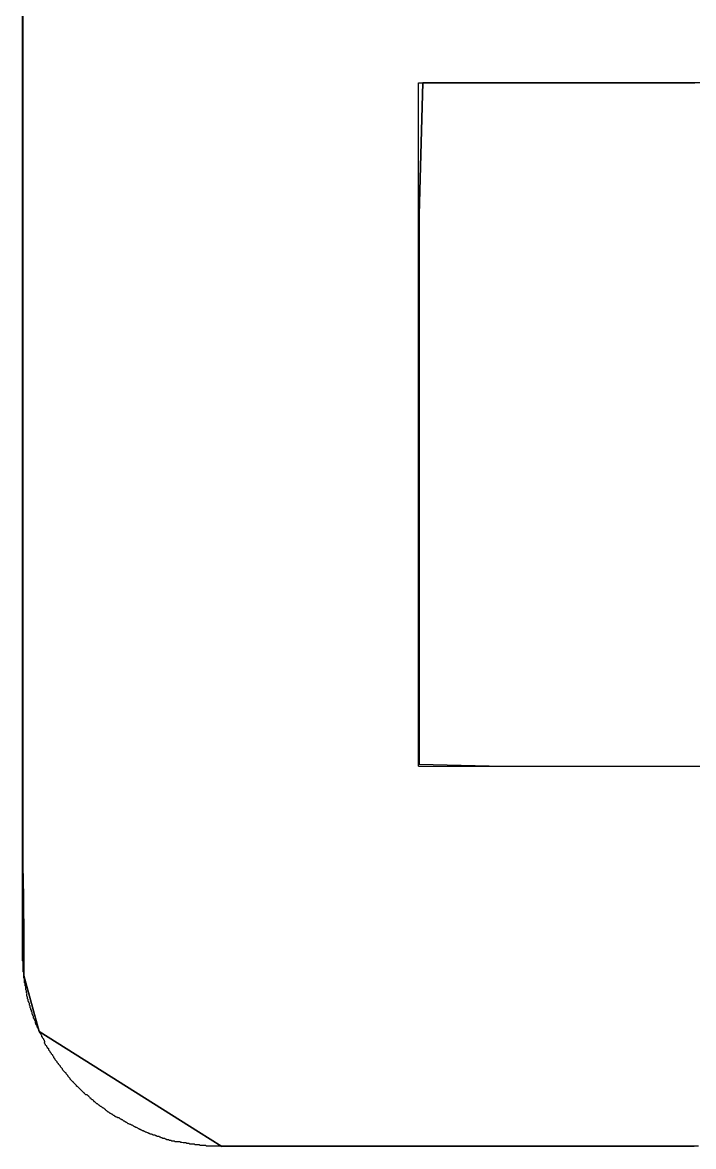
# Model space of a CAD drawing. Extents: x -69.4 to 29.6, y -21.9 to 37.7.
# Drawn here: x -60.624 to -59.58, y 22.628 to 24.378 of the extents above; entities that cross this region are included whole.
import ezdxf

# ---------------------------------------------------------------- set-up
doc = ezdxf.new("R2010")
doc.units = 0
doc.layers.add('gto', color=5, linetype='CONTINUOUS')

msp = doc.modelspace()

# ---------------------------------------------------------------- linework, layer by layer
at = {"layer": 'gto', "color": 5}
for points in [[(-59.579119, 22.628045), (-60.314121, 22.628045), (-60.350121, 22.651045), (-60.598121, 22.807046), (-60.622121, 22.894046), (-60.622121, 22.959046), (-60.623121, 23.053046), (-60.623121, 23.220046), (-60.623121, 23.223046), (-60.623121, 23.557047), (-60.623121, 23.616047), (-60.623121, 24.079048), (-60.623121, 24.284049), (-60.623121, 24.414049)], [(-60.623121, 24.284049), (-60.623121, 24.414049)], [(-60.624121, 22.917046), (-60.624121, 22.919046), (-60.624121, 22.920046), (-60.624121, 22.921046), (-60.624121, 22.923046), (-60.624121, 22.924046), (-60.624121, 22.925046), (-60.624121, 22.926046), (-60.624121, 22.928046), (-60.624121, 22.933046), (-60.624121, 22.940046), (-60.624121, 22.948046), (-60.624121, 22.959046), (-60.624121, 22.969046), (-60.624121, 22.983046), (-60.624121, 22.998046), (-60.624121, 23.014046), (-60.624121, 23.032046), (-60.624121, 23.051046), (-60.624121, 23.072046), (-60.624121, 23.094046), (-60.624121, 23.117046), (-60.624121, 23.142046), (-60.624121, 23.168046), (-60.624121, 23.195046), (-60.624121, 23.223046), (-60.624121, 23.253047), (-60.624121, 23.284047), (-60.624121, 23.316047), (-60.624121, 23.348047), (-60.624121, 23.382047), (-60.624121, 23.417047), (-60.624121, 23.452047), (-60.624121, 23.489047), (-60.624121, 23.526047), (-60.624121, 23.564047), (-60.624121, 23.603047), (-60.624121, 23.643047), (-60.624121, 23.683047), (-60.624121, 23.724047), (-60.624121, 23.765048), (-60.624121, 23.807048), (-60.624121, 23.850048), (-60.624121, 23.893048), (-60.624121, 23.937048), (-60.624121, 23.980048), (-60.624121, 24.025048), (-60.624121, 24.070048), (-60.624121, 24.115048), (-60.624121, 24.160048), (-60.624121, 24.205048), (-60.624121, 24.251049), (-60.624121, 24.297049), (-60.624121, 24.342049), (-60.624121, 24.388049)], [(-60.623121, 24.079048), (-60.623121, 24.284049)], [(-60.00812, 24.284049), (-60.00712, 24.284049)], [(-60.00812, 24.283049), (-60.00812, 24.284049)], [(-60.00812, 24.281049), (-60.00812, 24.283049)], [(-60.00812, 24.279049), (-60.00812, 24.281049)], [(-60.00812, 24.277049), (-60.00812, 24.279049)], [(-60.00812, 24.273049), (-60.00812, 24.277049)], [(-60.00812, 24.270049), (-60.00812, 24.273049)], [(-60.00812, 24.266049), (-60.00812, 24.270049)], [(-59.531119, 24.284049), (-60.00112, 24.284049), (-60.00712, 24.079048), (-60.00712, 23.616047), (-60.00712, 23.557047), (-60.00712, 23.223046), (-59.87612, 23.220046), (-59.443119, 23.220046), (-58.948118, 23.500047), (-58.950118, 23.527047), (-58.976118, 24.043048), (-58.977118, 24.048048), (-59.531119, 24.284049)], [(-60.00712, 24.079048), (-60.00112, 24.284049)], [(-60.00712, 24.284049), (-60.00612, 24.284049)], [(-60.00612, 24.284049), (-60.00412, 24.284049)], [(-60.00412, 24.284049), (-60.00312, 24.284049)], [(-60.00312, 24.284049), (-60.00112, 24.284049)], [(-60.00112, 24.284049), (-59.99912, 24.284049)], [(-59.99912, 24.284049), (-59.99612, 24.284049)], [(-59.99612, 24.284049), (-59.99312, 24.284049)], [(-59.99312, 24.284049), (-59.99012, 24.284049)], [(-59.99012, 24.284049), (-59.98712, 24.284049)], [(-59.98712, 24.284049), (-59.98312, 24.284049)], [(-59.98312, 24.284049), (-59.97912, 24.284049)], [(-59.97912, 24.284049), (-59.97512, 24.284049)], [(-59.97512, 24.284049), (-59.97112, 24.284049)], [(-59.97112, 24.284049), (-59.96612, 24.284049)], [(-59.96612, 24.284049), (-59.96112, 24.284049)], [(-59.96112, 24.284049), (-59.95612, 24.284049)], [(-59.95612, 24.284049), (-59.95112, 24.284049)], [(-59.95112, 24.284049), (-59.94512, 24.284049)], [(-59.94512, 24.284049), (-59.93912, 24.284049)], [(-59.93912, 24.284049), (-59.93412, 24.284049)], [(-59.93412, 24.284049), (-59.92812, 24.284049)], [(-59.92812, 24.284049), (-59.92112, 24.284049)], [(-59.92112, 24.284049), (-59.91512, 24.284049)], [(-59.91512, 24.284049), (-59.90812, 24.284049)], [(-59.90812, 24.284049), (-59.90112, 24.284049)], [(-59.90112, 24.284049), (-59.89512, 24.284049)], [(-59.89512, 24.284049), (-59.88812, 24.284049)], [(-59.88812, 24.284049), (-59.88012, 24.284049)], [(-59.88012, 24.284049), (-59.87312, 24.284049)], [(-59.87312, 24.284049), (-59.86512, 24.284049)], [(-59.86512, 24.284049), (-59.85812, 24.284049)], [(-59.85812, 24.284049), (-59.85012, 24.284049)], [(-59.85012, 24.284049), (-59.84212, 24.284049)], [(-59.84212, 24.284049), (-59.83412, 24.284049)], [(-59.83412, 24.284049), (-59.82712, 24.284049)], [(-59.82712, 24.284049), (-59.81812, 24.284049)], [(-59.81812, 24.284049), (-59.81012, 24.284049)], [(-59.81012, 24.284049), (-59.80112, 24.284049)], [(-59.80112, 24.284049), (-59.79312, 24.284049)], [(-59.79312, 24.284049), (-59.78512, 24.284049)], [(-59.78512, 24.284049), (-59.77712, 24.284049)], [(-59.77712, 24.284049), (-59.76812, 24.284049)], [(-59.76812, 24.284049), (-59.75912, 24.284049)], [(-59.75912, 24.284049), (-59.75112, 24.284049)], [(-59.75112, 24.284049), (-59.743119, 24.284049)], [(-59.743119, 24.284049), (-59.734119, 24.284049)], [(-59.734119, 24.284049), (-59.725119, 24.284049)], [(-59.725119, 24.284049), (-59.717119, 24.284049)], [(-59.717119, 24.284049), (-59.708119, 24.284049)], [(-59.708119, 24.284049), (-59.700119, 24.284049)], [(-59.700119, 24.284049), (-59.691119, 24.284049)], [(-59.691119, 24.284049), (-59.683119, 24.284049)], [(-59.683119, 24.284049), (-59.675119, 24.284049)], [(-59.675119, 24.284049), (-59.666119, 24.284049)], [(-59.666119, 24.284049), (-59.657119, 24.284049)], [(-59.657119, 24.284049), (-59.649119, 24.284049)], [(-59.649119, 24.284049), (-59.641119, 24.284049)], [(-59.641119, 24.284049), (-59.633119, 24.284049)], [(-59.633119, 24.284049), (-59.624119, 24.284049)], [(-59.624119, 24.284049), (-59.616119, 24.284049)], [(-59.616119, 24.284049), (-59.609119, 24.284049)], [(-59.609119, 24.284049), (-59.601119, 24.284049)], [(-59.601119, 24.284049), (-59.593119, 24.284049)], [(-59.593119, 24.284049), (-59.585119, 24.284049)], [(-59.585119, 24.284049), (-59.578119, 24.284049)], [(-60.00812, 24.261049), (-60.00812, 24.266049)], [(-60.00812, 24.256049), (-60.00812, 24.261049)], [(-60.00812, 24.249048), (-60.00812, 24.256049)], [(-60.00812, 24.243048), (-60.00812, 24.249048)], [(-60.00812, 24.236048), (-60.00812, 24.243048)], [(-60.00812, 24.229048), (-60.00812, 24.236048)], [(-60.00812, 24.221048), (-60.00812, 24.229048)], [(-60.00812, 24.212048), (-60.00812, 24.221048)], [(-60.00812, 24.203048), (-60.00812, 24.212048)], [(-60.00812, 24.195048), (-60.00812, 24.203048)], [(-60.00812, 24.185048), (-60.00812, 24.195048)], [(-60.00812, 24.174048), (-60.00812, 24.185048)], [(-60.00812, 24.164048), (-60.00812, 24.174048)], [(-60.00812, 24.154048), (-60.00812, 24.164048)], [(-60.00812, 24.142048), (-60.00812, 24.154048)], [(-60.00812, 24.130048), (-60.00812, 24.142048)], [(-60.00812, 24.119048), (-60.00812, 24.130048)], [(-60.00812, 24.106048), (-60.00812, 24.119048)], [(-60.00812, 24.093048), (-60.00812, 24.106048)], [(-60.623121, 23.616047), (-60.623121, 24.079048)], [(-60.00812, 24.081048), (-60.00812, 24.093048)], [(-60.00812, 24.068048), (-60.00812, 24.081048)], [(-60.00712, 23.616047), (-60.00712, 24.079048)], [(-60.00812, 24.054048), (-60.00812, 24.068048)], [(-60.00812, 24.041048), (-60.00812, 24.054048)], [(-60.00812, 24.026048), (-60.00812, 24.041048)], [(-60.00812, 24.013048), (-60.00812, 24.026048)], [(-60.00812, 23.998048), (-60.00812, 24.013048)], [(-60.00812, 23.983048), (-60.00812, 23.998048)], [(-60.00812, 23.969048), (-60.00812, 23.983048)], [(-60.00812, 23.953048), (-60.00812, 23.969048)], [(-60.00812, 23.939048), (-60.00812, 23.953048)], [(-60.00812, 23.923048), (-60.00812, 23.939048)], [(-60.00812, 23.907048), (-60.00812, 23.923048)], [(-60.00812, 23.892048), (-60.00812, 23.907048)], [(-60.00812, 23.876048), (-60.00812, 23.892048)], [(-60.00812, 23.861048), (-60.00812, 23.876048)], [(-60.00812, 23.845048), (-60.00812, 23.861048)], [(-60.00812, 23.829048), (-60.00812, 23.845048)], [(-60.00812, 23.813048), (-60.00812, 23.829048)], [(-60.00812, 23.797048), (-60.00812, 23.813048)], [(-60.00812, 23.781048), (-60.00812, 23.797048)], [(-60.00812, 23.764048), (-60.00812, 23.781048)], [(-60.00812, 23.749047), (-60.00812, 23.764048)], [(-60.00812, 23.732047), (-60.00812, 23.749047)], [(-60.00812, 23.716047), (-60.00812, 23.732047)], [(-60.00812, 23.700047), (-60.00812, 23.716047)], [(-60.00812, 23.684047), (-60.00812, 23.700047)], [(-60.00812, 23.668047), (-60.00812, 23.684047)], [(-60.00812, 23.653047), (-60.00812, 23.668047)], [(-60.00812, 23.636047), (-60.00812, 23.653047)], [(-60.00812, 23.620047), (-60.00812, 23.636047)], [(-60.623121, 23.557047), (-60.623121, 23.616047)], [(-60.00812, 23.605047), (-60.00812, 23.620047)], [(-60.00812, 23.589047), (-60.00812, 23.605047)], [(-60.00712, 23.557047), (-60.00712, 23.616047)], [(-60.00812, 23.574047), (-60.00812, 23.589047)], [(-60.00812, 23.559047), (-60.00812, 23.574047)], [(-60.623121, 23.223046), (-60.623121, 23.557047)], [(-60.00812, 23.544047), (-60.00812, 23.559047)], [(-60.00712, 23.223046), (-60.00712, 23.557047)], [(-60.00812, 23.529047), (-60.00812, 23.544047)], [(-60.00812, 23.514047), (-60.00812, 23.529047)], [(-60.00812, 23.500047), (-60.00812, 23.514047)], [(-60.00812, 23.485047), (-60.00812, 23.500047)], [(-60.00812, 23.471047), (-60.00812, 23.485047)], [(-60.00812, 23.458047), (-60.00812, 23.471047)], [(-60.00812, 23.444047), (-60.00812, 23.458047)], [(-60.00812, 23.431047), (-60.00812, 23.444047)], [(-60.00812, 23.418047), (-60.00812, 23.431047)], [(-60.00812, 23.404047), (-60.00812, 23.418047)], [(-60.00812, 23.393047), (-60.00812, 23.404047)], [(-60.00812, 23.380047), (-60.00812, 23.393047)], [(-60.00812, 23.368047), (-60.00812, 23.380047)], [(-60.00812, 23.357047), (-60.00812, 23.368047)], [(-60.00812, 23.346047), (-60.00812, 23.357047)], [(-60.00812, 23.335047), (-60.00812, 23.346047)], [(-60.00812, 23.325047), (-60.00812, 23.335047)], [(-60.00812, 23.315047), (-60.00812, 23.325047)], [(-60.00812, 23.306047), (-60.00812, 23.315047)], [(-60.00812, 23.296047), (-60.00812, 23.306047)], [(-60.00812, 23.288047), (-60.00812, 23.296047)], [(-60.00812, 23.280047), (-60.00812, 23.288047)], [(-60.00812, 23.272047), (-60.00812, 23.280047)], [(-60.00812, 23.265047), (-60.00812, 23.272047)], [(-60.00812, 23.258047), (-60.00812, 23.265047)], [(-60.00812, 23.252047), (-60.00812, 23.258047)], [(-60.00812, 23.247046), (-60.00812, 23.252047)], [(-60.00812, 23.241046), (-60.00812, 23.247046)], [(-60.00812, 23.236046), (-60.00812, 23.241046)], [(-60.623121, 23.220046), (-60.623121, 23.223046)], [(-60.623121, 23.053046), (-60.623121, 23.220046)], [(-60.00812, 23.232046), (-60.00812, 23.236046)], [(-60.00812, 23.229046), (-60.00812, 23.232046)], [(-60.00812, 23.226046), (-60.00812, 23.229046)], [(-60.00812, 23.223046), (-60.00812, 23.226046)], [(-60.00812, 23.222046), (-60.00812, 23.223046)], [(-60.00812, 23.220046), (-60.00812, 23.222046)], [(-60.00812, 23.220046), (-60.00712, 23.220046), (-60.00612, 23.220046), (-60.00512, 23.220046), (-60.00412, 23.220046), (-60.00212, 23.220046), (-60.00012, 23.220046), (-59.99712, 23.220046), (-59.99512, 23.220046), (-59.99212, 23.220046), (-59.98812, 23.220046), (-59.98512, 23.220046), (-59.98112, 23.220046), (-59.97712, 23.220046), (-59.97312, 23.220046), (-59.96912, 23.220046), (-59.96412, 23.220046), (-59.95912, 23.220046), (-59.95412, 23.220046), (-59.94812, 23.220046), (-59.94212, 23.220046), (-59.93712, 23.220046), (-59.93112, 23.220046), (-59.92512, 23.220046), (-59.91812, 23.220046), (-59.91212, 23.220046), (-59.90512, 23.220046), (-59.89912, 23.220046), (-59.89212, 23.220046), (-59.88412, 23.220046), (-59.87712, 23.220046), (-59.86912, 23.220046), (-59.86212, 23.220046), (-59.85412, 23.220046), (-59.84612, 23.220046), (-59.83812, 23.220046), (-59.83012, 23.220046), (-59.82312, 23.220046), (-59.81512, 23.220046), (-59.80612, 23.220046), (-59.79812, 23.220046), (-59.79012, 23.220046), (-59.78112, 23.220046), (-59.77312, 23.220046), (-59.76412, 23.220046), (-59.75612, 23.220046), (-59.747119, 23.220046), (-59.739119, 23.220046), (-59.730119, 23.220046), (-59.721119, 23.220046), (-59.713119, 23.220046), (-59.704119, 23.220046), (-59.696119, 23.220046), (-59.687119, 23.220046), (-59.679119, 23.220046), (-59.671119, 23.220046), (-59.662119, 23.220046), (-59.653119, 23.220046), (-59.646119, 23.220046), (-59.637119, 23.220046), (-59.629119, 23.220046), (-59.621119, 23.220046), (-59.613119, 23.220046), (-59.605119, 23.220046), (-59.597119, 23.220046), (-59.589119, 23.220046), (-59.582119, 23.220046), (-59.574119, 23.220046)], [(-60.00712, 23.223046), (-59.87612, 23.220046)], [(-60.623121, 23.053046), (-60.622121, 22.959046)], [(-60.622121, 22.959046), (-60.622121, 22.894046)], [(-60.624121, 22.917046), (-60.623121, 22.916046)], [(-60.623121, 22.900046), (-60.623121, 22.902046), (-60.623121, 22.903046), (-60.623121, 22.904046), (-60.623121, 22.905046), (-60.623121, 22.907046), (-60.623121, 22.908046), (-60.623121, 22.909046), (-60.623121, 22.911046), (-60.623121, 22.912046), (-60.623121, 22.913046), (-60.623121, 22.915046), (-60.623121, 22.916046)], [(-60.623121, 22.900046), (-60.622121, 22.899046)], [(-60.622121, 22.890046), (-60.622121, 22.891046), (-60.622121, 22.892046), (-60.622121, 22.894046), (-60.622121, 22.895046), (-60.622121, 22.896046), (-60.622121, 22.898046), (-60.622121, 22.899046)], [(-60.622121, 22.894046), (-60.598121, 22.807046)], [(-60.622121, 22.890046), (-60.621121, 22.890046)], [(-60.621121, 22.883046), (-60.621121, 22.884046), (-60.621121, 22.886046), (-60.621121, 22.887046), (-60.621121, 22.888046), (-60.621121, 22.890046)], [(-60.621121, 22.883046), (-60.620121, 22.882046)], [(-60.620121, 22.878046), (-60.620121, 22.879046), (-60.620121, 22.881046), (-60.620121, 22.882046)], [(-60.620121, 22.878046), (-60.619121, 22.877046)], [(-60.619121, 22.872046), (-60.619121, 22.873046), (-60.619121, 22.874046), (-60.619121, 22.876046), (-60.619121, 22.877046)], [(-60.619121, 22.872046), (-60.618121, 22.870046)], [(-60.618121, 22.867046), (-60.618121, 22.868046), (-60.618121, 22.869046), (-60.618121, 22.870046)], [(-60.618121, 22.867046), (-60.617121, 22.865046)], [(-60.617121, 22.862046), (-60.617121, 22.863046), (-60.617121, 22.864046), (-60.617121, 22.865046)], [(-60.617121, 22.862046), (-60.616121, 22.860046)], [(-60.616121, 22.858046), (-60.616121, 22.859046), (-60.616121, 22.860046)], [(-60.616121, 22.858046), (-60.615121, 22.857046)], [(-60.615121, 22.854046), (-60.615121, 22.855046), (-60.615121, 22.857046)], [(-60.615121, 22.854046), (-60.614121, 22.854046)], [(-60.614121, 22.852046), (-60.614121, 22.853046), (-60.614121, 22.854046)], [(-60.614121, 22.852046), (-60.613121, 22.850046)], [(-60.613121, 22.848046), (-60.613121, 22.849046), (-60.613121, 22.850046)], [(-60.613121, 22.848046), (-60.612121, 22.847046)], [(-60.612121, 22.844046), (-60.612121, 22.845046), (-60.612121, 22.847046)], [(-60.612121, 22.844046), (-60.611121, 22.843046)], [(-60.611121, 22.841046), (-60.611121, 22.842046), (-60.611121, 22.843046)], [(-60.611121, 22.841046), (-60.610121, 22.839046)], [(-60.610121, 22.838046), (-60.610121, 22.839046)], [(-60.610121, 22.838046), (-60.609121, 22.837046)], [(-60.609121, 22.834046), (-60.609121, 22.836046), (-60.609121, 22.837046)], [(-60.609121, 22.834046), (-60.608121, 22.833046)], [(-60.608121, 22.832046), (-60.608121, 22.833046)], [(-60.608121, 22.832046), (-60.607121, 22.831046)], [(-60.607121, 22.828046), (-60.607121, 22.830046), (-60.607121, 22.831046)], [(-60.607121, 22.828046), (-60.606121, 22.827046)], [(-60.606121, 22.826046), (-60.606121, 22.827046)], [(-60.606121, 22.826046), (-60.605121, 22.825046)], [(-60.605121, 22.824046), (-60.605121, 22.825046)], [(-60.605121, 22.824046), (-60.604121, 22.823046)], [(-60.604121, 22.820046), (-60.604121, 22.821046), (-60.604121, 22.823046)], [(-60.604121, 22.820046), (-60.603121, 22.819046)], [(-60.603121, 22.818046), (-60.603121, 22.819046)], [(-60.603121, 22.818046), (-60.602121, 22.818046)], [(-60.602121, 22.817046), (-60.602121, 22.818046)], [(-60.602121, 22.817046), (-60.601121, 22.815046)], [(-60.601121, 22.814046), (-60.601121, 22.815046)], [(-60.601121, 22.814046), (-60.600121, 22.813046)], [(-60.600121, 22.812046), (-60.600121, 22.813046)], [(-60.600121, 22.812046), (-60.599121, 22.811046)], [(-60.599121, 22.810046), (-60.599121, 22.811046)], [(-60.599121, 22.810046), (-60.598121, 22.808046)], [(-60.598121, 22.807046), (-60.598121, 22.808046)], [(-60.598121, 22.807046), (-60.350121, 22.651045)], [(-60.598121, 22.807046), (-60.597121, 22.806046)], [(-60.597121, 22.805046), (-60.597121, 22.806046)], [(-60.597121, 22.805046), (-60.596121, 22.804046)], [(-60.596121, 22.804046), (-60.595121, 22.803046)], [(-60.595121, 22.802046), (-60.595121, 22.803046)], [(-60.595121, 22.802046), (-60.594121, 22.800046)], [(-60.594121, 22.799046), (-60.594121, 22.800046)], [(-60.594121, 22.799046), (-60.593121, 22.798046)], [(-60.593121, 22.797046), (-60.593121, 22.798046)], [(-60.593121, 22.797046), (-60.592121, 22.796046)], [(-60.592121, 22.796046), (-60.591121, 22.795046)], [(-60.591121, 22.794046), (-60.591121, 22.795046)], [(-60.591121, 22.794046), (-60.590121, 22.793046)], [(-60.590121, 22.792046), (-60.590121, 22.793046)], [(-60.590121, 22.792046), (-60.590121, 22.790046)], [(-60.590121, 22.789046), (-60.590121, 22.790046)], [(-60.590121, 22.789046), (-60.589121, 22.788046)], [(-60.589121, 22.788046), (-60.588121, 22.787046)], [(-60.588121, 22.786046), (-60.588121, 22.787046)], [(-60.588121, 22.786046), (-60.587121, 22.785046)], [(-60.587121, 22.785046), (-60.586121, 22.784046)], [(-60.586121, 22.783046), (-60.586121, 22.784046)], [(-60.586121, 22.783046), (-60.585121, 22.782046)], [(-60.585121, 22.781046), (-60.585121, 22.782046)], [(-60.585121, 22.781046), (-60.584121, 22.781046)], [(-60.584121, 22.781046), (-60.583121, 22.780046)], [(-60.583121, 22.778046), (-60.583121, 22.780046)], [(-60.583121, 22.778046), (-60.582121, 22.777046)], [(-60.582121, 22.777046), (-60.581121, 22.776046)], [(-60.581121, 22.775046), (-60.581121, 22.776046)], [(-60.581121, 22.775046), (-60.580121, 22.774046)], [(-60.580121, 22.774046), (-60.579121, 22.773046)], [(-60.579121, 22.772046), (-60.579121, 22.773046)], [(-60.579121, 22.772046), (-60.578121, 22.771046)], [(-60.578121, 22.771046), (-60.577121, 22.770046)], [(-60.577121, 22.769046), (-60.577121, 22.770046)], [(-60.577121, 22.769046), (-60.576121, 22.768046)], [(-60.576121, 22.768046), (-60.575121, 22.767046)], [(-60.575121, 22.766046), (-60.575121, 22.767046)], [(-60.575121, 22.766046), (-60.574121, 22.765046)], [(-60.574121, 22.765046), (-60.573121, 22.764046)], [(-60.573121, 22.763046), (-60.573121, 22.764046)], [(-60.573121, 22.763046), (-60.572121, 22.762046)], [(-60.572121, 22.762046), (-60.571121, 22.761046)], [(-60.571121, 22.761046), (-60.570121, 22.760046)], [(-60.570121, 22.759046), (-60.570121, 22.760046)], [(-60.570121, 22.759046), (-60.569121, 22.758046)], [(-60.569121, 22.758046), (-60.568121, 22.757046)], [(-60.568121, 22.756046), (-60.568121, 22.757046)], [(-60.568121, 22.756046), (-60.567121, 22.755046)], [(-60.567121, 22.755046), (-60.566121, 22.754046)], [(-60.566121, 22.754046), (-60.565121, 22.753046)], [(-60.565121, 22.752046), (-60.565121, 22.753046)], [(-60.565121, 22.752046), (-60.564121, 22.751046)], [(-60.564121, 22.751046), (-60.563121, 22.750046)], [(-60.563121, 22.750046), (-60.562121, 22.749045)], [(-60.562121, 22.748045), (-60.562121, 22.749045)], [(-60.562121, 22.748045), (-60.561121, 22.747045)], [(-60.561121, 22.747045), (-60.560121, 22.746045)], [(-60.560121, 22.746045), (-60.559121, 22.745045)], [(-60.559121, 22.745045), (-60.558121, 22.744045)], [(-60.559121, 22.745045), (-60.559121, 22.745045)], [(-60.558121, 22.744045), (-60.557121, 22.743045)], [(-60.557121, 22.743045), (-60.556121, 22.742045)], [(-60.556121, 22.741045), (-60.556121, 22.742045)], [(-60.556121, 22.741045), (-60.555121, 22.740045)], [(-60.555121, 22.740045), (-60.554121, 22.739045)], [(-60.554121, 22.739045), (-60.554121, 22.738045)], [(-60.554121, 22.738045), (-60.553121, 22.738045)], [(-60.553121, 22.737045), (-60.553121, 22.738045)], [(-60.553121, 22.737045), (-60.552121, 22.736045)], [(-60.552121, 22.736045), (-60.551121, 22.735045)], [(-60.551121, 22.735045), (-60.550121, 22.734045)], [(-60.550121, 22.733045), (-60.550121, 22.734045)], [(-60.550121, 22.733045), (-60.549121, 22.732045)], [(-60.549121, 22.732045), (-60.548121, 22.731045)], [(-60.548121, 22.731045), (-60.547121, 22.730045)], [(-60.547121, 22.730045), (-60.546121, 22.729045)], [(-60.546121, 22.729045), (-60.545121, 22.729045)], [(-60.545121, 22.728045), (-60.545121, 22.729045)], [(-60.545121, 22.728045), (-60.544121, 22.727045)], [(-60.544121, 22.727045), (-60.543121, 22.726045)], [(-60.543121, 22.726045), (-60.542121, 22.725045)], [(-60.542121, 22.725045), (-60.541121, 22.724045)], [(-60.541121, 22.724045), (-60.540121, 22.723045)], [(-60.540121, 22.722045), (-60.540121, 22.723045)], [(-60.540121, 22.722045), (-60.539121, 22.722045)], [(-60.539121, 22.722045), (-60.538121, 22.721045)], [(-60.538121, 22.721045), (-60.537121, 22.720045)], [(-60.537121, 22.720045), (-60.536121, 22.719045)], [(-60.536121, 22.719045), (-60.535121, 22.718045)], [(-60.535121, 22.718045), (-60.534121, 22.717045)], [(-60.534121, 22.717045), (-60.533121, 22.716045)], [(-60.533121, 22.716045), (-60.532121, 22.715045)], [(-60.532121, 22.715045), (-60.531121, 22.714045)], [(-60.531121, 22.714045), (-60.530121, 22.713045)], [(-60.530121, 22.713045), (-60.529121, 22.712045)], [(-60.529121, 22.712045), (-60.528121, 22.712045)], [(-60.528121, 22.711045), (-60.528121, 22.712045)], [(-60.528121, 22.711045), (-60.527121, 22.710045)], [(-60.527121, 22.710045), (-60.526121, 22.709045)], [(-60.526121, 22.709045), (-60.525121, 22.709045)], [(-60.525121, 22.709045), (-60.524121, 22.709045)], [(-60.524121, 22.709045), (-60.523121, 22.708045)], [(-60.523121, 22.708045), (-60.522121, 22.707045)], [(-60.522121, 22.707045), (-60.521121, 22.707045)], [(-60.521121, 22.706045), (-60.521121, 22.707045)], [(-60.521121, 22.706045), (-60.520121, 22.705045)], [(-60.520121, 22.705045), (-60.519121, 22.704045)], [(-60.519121, 22.704045), (-60.518121, 22.704045)], [(-60.518121, 22.704045), (-60.518121, 22.703045)], [(-60.518121, 22.703045), (-60.517121, 22.702045)], [(-60.517121, 22.702045), (-60.516121, 22.701045)], [(-60.516121, 22.701045), (-60.515121, 22.701045)], [(-60.515121, 22.701045), (-60.514121, 22.700045)], [(-60.514121, 22.700045), (-60.513121, 22.699045)], [(-60.513121, 22.698045), (-60.513121, 22.699045)], [(-60.513121, 22.698045), (-60.512121, 22.698045)], [(-60.512121, 22.698045), (-60.511121, 22.697045)], [(-60.511121, 22.697045), (-60.510121, 22.696045)], [(-60.510121, 22.696045), (-60.509121, 22.695045)], [(-60.509121, 22.695045), (-60.508121, 22.695045)], [(-60.508121, 22.695045), (-60.507121, 22.694045)], [(-60.507121, 22.694045), (-60.506121, 22.693045)], [(-60.506121, 22.693045), (-60.505121, 22.693045)], [(-60.505121, 22.693045), (-60.504121, 22.692045)], [(-60.504121, 22.692045), (-60.503121, 22.691045)], [(-60.503121, 22.691045), (-60.502121, 22.691045)], [(-60.502121, 22.691045), (-60.501121, 22.690045)], [(-60.501121, 22.690045), (-60.500121, 22.689045)], [(-60.500121, 22.689045), (-60.499121, 22.688045)], [(-60.499121, 22.688045), (-60.498121, 22.688045)], [(-60.498121, 22.688045), (-60.497121, 22.687045)], [(-60.497121, 22.687045), (-60.496121, 22.686045)], [(-60.496121, 22.686045), (-60.495121, 22.686045)], [(-60.495121, 22.685045), (-60.495121, 22.686045)], [(-60.495121, 22.685045), (-60.494121, 22.684045)], [(-60.494121, 22.684045), (-60.493121, 22.684045)], [(-60.493121, 22.684045), (-60.492121, 22.683045)], [(-60.492121, 22.683045), (-60.491121, 22.682045)], [(-60.491121, 22.682045), (-60.490121, 22.682045)], [(-60.490121, 22.682045), (-60.489121, 22.681045)], [(-60.489121, 22.681045), (-60.488121, 22.680045)], [(-60.488121, 22.680045), (-60.487121, 22.680045)], [(-60.487121, 22.680045), (-60.486121, 22.679045)], [(-60.486121, 22.679045), (-60.485121, 22.679045)], [(-60.485121, 22.679045), (-60.484121, 22.678045)], [(-60.484121, 22.678045), (-60.483121, 22.677045)], [(-60.483121, 22.677045), (-60.482121, 22.677045)], [(-60.482121, 22.677045), (-60.481121, 22.676045)], [(-60.481121, 22.676045), (-60.481121, 22.675045)], [(-60.481121, 22.675045), (-60.480121, 22.675045)], [(-60.480121, 22.675045), (-60.478121, 22.674045)], [(-60.478121, 22.674045), (-60.477121, 22.674045)], [(-60.477121, 22.674045), (-60.476121, 22.673045)], [(-60.476121, 22.673045), (-60.475121, 22.673045)], [(-60.475121, 22.673045), (-60.474121, 22.673045)], [(-60.474121, 22.673045), (-60.473121, 22.672045)], [(-60.473121, 22.672045), (-60.472121, 22.671045)], [(-60.472121, 22.671045), (-60.471121, 22.671045)], [(-60.471121, 22.671045), (-60.470121, 22.670045)], [(-60.470121, 22.670045), (-60.469121, 22.670045)], [(-60.469121, 22.670045), (-60.468121, 22.669045)], [(-60.468121, 22.669045), (-60.467121, 22.668045)], [(-60.467121, 22.668045), (-60.466121, 22.668045)], [(-60.466121, 22.668045), (-60.465121, 22.667045)], [(-60.465121, 22.667045), (-60.464121, 22.667045)], [(-60.464121, 22.667045), (-60.463121, 22.666045)], [(-60.463121, 22.666045), (-60.462121, 22.666045)], [(-60.462121, 22.666045), (-60.461121, 22.665045)], [(-60.461121, 22.665045), (-60.460121, 22.664045)], [(-60.460121, 22.664045), (-60.459121, 22.664045)], [(-60.459121, 22.664045), (-60.457121, 22.663045)], [(-60.457121, 22.663045), (-60.456121, 22.663045)], [(-60.456121, 22.663045), (-60.455121, 22.662045)], [(-60.455121, 22.662045), (-60.454121, 22.662045)], [(-60.454121, 22.662045), (-60.453121, 22.661045)], [(-60.453121, 22.661045), (-60.452121, 22.660045)], [(-60.452121, 22.660045), (-60.451121, 22.660045)], [(-60.451121, 22.660045), (-60.450121, 22.659045)], [(-60.450121, 22.659045), (-60.449121, 22.659045)], [(-60.449121, 22.659045), (-60.448121, 22.658045)], [(-60.448121, 22.658045), (-60.447121, 22.658045)], [(-60.447121, 22.658045), (-60.445121, 22.657045)], [(-60.445121, 22.657045), (-60.444121, 22.656045)], [(-60.445121, 22.657045), (-60.445121, 22.657045)], [(-60.444121, 22.656045), (-60.443121, 22.656045)], [(-60.443121, 22.656045), (-60.442121, 22.655045)], [(-60.442121, 22.655045), (-60.441121, 22.655045)], [(-60.441121, 22.655045), (-60.440121, 22.654045)], [(-60.440121, 22.654045), (-60.439121, 22.654045)], [(-60.439121, 22.654045), (-60.438121, 22.653045)], [(-60.438121, 22.653045), (-60.436121, 22.653045)], [(-60.436121, 22.653045), (-60.435121, 22.652045)], [(-60.435121, 22.652045), (-60.434121, 22.652045)], [(-60.434121, 22.652045), (-60.433121, 22.651045)], [(-60.433121, 22.651045), (-60.432121, 22.651045)], [(-60.432121, 22.651045), (-60.430121, 22.650045)], [(-60.430121, 22.650045), (-60.429121, 22.650045)], [(-60.429121, 22.650045), (-60.428121, 22.649045)], [(-60.428121, 22.649045), (-60.427121, 22.649045)], [(-60.427121, 22.649045), (-60.426121, 22.648045)], [(-60.426121, 22.648045), (-60.424121, 22.648045)], [(-60.424121, 22.648045), (-60.423121, 22.647045)], [(-60.423121, 22.647045), (-60.422121, 22.647045)], [(-60.422121, 22.647045), (-60.421121, 22.646045)], [(-60.421121, 22.646045), (-60.420121, 22.646045)], [(-60.420121, 22.646045), (-60.418121, 22.646045)], [(-60.418121, 22.646045), (-60.417121, 22.645045)], [(-60.417121, 22.645045), (-60.416121, 22.645045)], [(-60.416121, 22.645045), (-60.415121, 22.644045)], [(-60.415121, 22.644045), (-60.413121, 22.644045)], [(-60.413121, 22.644045), (-60.412121, 22.644045)], [(-60.412121, 22.644045), (-60.411121, 22.643045)], [(-60.411121, 22.643045), (-60.410121, 22.643045)], [(-60.410121, 22.643045), (-60.409121, 22.642045)], [(-60.409121, 22.642045), (-60.408121, 22.642045)], [(-60.408121, 22.642045), (-60.407121, 22.642045)], [(-60.407121, 22.642045), (-60.406121, 22.641045)], [(-60.350121, 22.651045), (-60.314121, 22.628045)], [(-60.406121, 22.641045), (-60.405121, 22.641045)], [(-60.405121, 22.641045), (-60.403121, 22.641045)], [(-60.403121, 22.641045), (-60.402121, 22.640045)], [(-60.402121, 22.640045), (-60.401121, 22.640045)], [(-60.401121, 22.640045), (-60.400121, 22.639045)], [(-60.400121, 22.639045), (-60.398121, 22.639045)], [(-60.398121, 22.639045), (-60.397121, 22.639045)], [(-60.397121, 22.639045), (-60.396121, 22.638045)], [(-60.396121, 22.638045), (-60.395121, 22.638045)], [(-60.395121, 22.638045), (-60.393121, 22.638045)], [(-60.393121, 22.638045), (-60.392121, 22.637045)], [(-60.392121, 22.637045), (-60.391121, 22.637045)], [(-60.391121, 22.637045), (-60.389121, 22.637045)], [(-60.389121, 22.637045), (-60.388121, 22.637045)], [(-60.388121, 22.637045), (-60.387121, 22.636045)], [(-60.387121, 22.636045), (-60.386121, 22.636045)], [(-60.386121, 22.636045), (-60.384121, 22.636045)], [(-60.384121, 22.636045), (-60.383121, 22.636045)], [(-60.383121, 22.636045), (-60.382121, 22.636045)], [(-60.382121, 22.636045), (-60.381121, 22.636045)], [(-60.381121, 22.636045), (-60.379121, 22.636045)], [(-60.379121, 22.636045), (-60.378121, 22.635045)], [(-60.378121, 22.635045), (-60.377121, 22.635045)], [(-60.377121, 22.635045), (-60.376121, 22.635045)], [(-60.376121, 22.635045), (-60.374121, 22.634045)], [(-60.374121, 22.634045), (-60.373121, 22.634045)], [(-60.373121, 22.634045), (-60.371121, 22.634045)], [(-60.373121, 22.634045), (-60.373121, 22.634045)], [(-60.371121, 22.634045), (-60.370121, 22.634045)], [(-60.370121, 22.634045), (-60.369121, 22.633045)], [(-60.369121, 22.633045), (-60.368121, 22.633045)], [(-60.368121, 22.633045), (-60.366121, 22.633045)], [(-60.366121, 22.633045), (-60.365121, 22.633045)], [(-60.365121, 22.633045), (-60.364121, 22.632045)], [(-60.364121, 22.632045), (-60.362121, 22.632045)], [(-60.362121, 22.632045), (-60.361121, 22.632045)], [(-60.361121, 22.632045), (-60.360121, 22.632045)], [(-60.360121, 22.632045), (-60.358121, 22.632045)], [(-60.358121, 22.632045), (-60.357121, 22.632045)], [(-60.357121, 22.632045), (-60.356121, 22.631045)], [(-60.356121, 22.631045), (-60.355121, 22.631045)], [(-60.355121, 22.631045), (-60.353121, 22.631045)], [(-60.353121, 22.631045), (-60.352121, 22.631045)], [(-60.352121, 22.631045), (-60.351121, 22.631045)], [(-60.351121, 22.631045), (-60.349121, 22.631045)], [(-60.349121, 22.631045), (-60.348121, 22.630045)], [(-60.348121, 22.630045), (-60.347121, 22.630045)], [(-60.347121, 22.630045), (-60.345121, 22.630045)], [(-60.345121, 22.630045), (-60.344121, 22.630045)], [(-60.344121, 22.630045), (-60.343121, 22.630045)], [(-60.343121, 22.630045), (-60.342121, 22.630045)], [(-60.342121, 22.630045), (-60.340121, 22.630045)], [(-60.340121, 22.630045), (-60.339121, 22.630045)], [(-60.339121, 22.630045), (-60.338121, 22.629045)], [(-60.338121, 22.629045), (-60.336121, 22.629045)], [(-60.336121, 22.629045), (-60.335121, 22.629045)], [(-60.336121, 22.629045), (-60.336121, 22.629045)], [(-60.335121, 22.629045), (-60.333121, 22.629045)], [(-60.333121, 22.629045), (-60.332121, 22.629045)], [(-60.332121, 22.629045), (-60.331121, 22.629045)], [(-60.331121, 22.629045), (-60.329121, 22.629045)], [(-60.329121, 22.629045), (-60.328121, 22.629045)], [(-60.328121, 22.629045), (-60.327121, 22.629045)], [(-60.327121, 22.629045), (-60.325121, 22.629045)], [(-60.325121, 22.629045), (-60.324121, 22.629045)], [(-60.324121, 22.629045), (-60.323121, 22.629045)], [(-60.323121, 22.629045), (-60.321121, 22.629045)], [(-60.321121, 22.629045), (-60.320121, 22.629045)], [(-60.320121, 22.629045), (-60.319121, 22.629045)], [(-60.319121, 22.629045), (-60.317121, 22.629045)], [(-60.317121, 22.629045), (-60.316121, 22.629045)], [(-60.316121, 22.629045), (-60.315121, 22.629045)], [(-60.315121, 22.629045), (-60.314121, 22.629045)], [(-60.314121, 22.629045), (-60.313121, 22.629045)], [(-60.313121, 22.629045), (-60.312121, 22.629045)], [(-60.312121, 22.629045), (-60.310121, 22.629045)], [(-60.310121, 22.629045), (-60.308121, 22.629045)], [(-60.308121, 22.629045), (-60.305121, 22.629045)], [(-60.305121, 22.629045), (-60.302121, 22.629045)], [(-60.302121, 22.629045), (-60.299121, 22.629045)], [(-60.299121, 22.629045), (-60.295121, 22.629045)], [(-60.295121, 22.629045), (-60.290121, 22.629045)], [(-60.290121, 22.629045), (-60.285121, 22.629045)], [(-60.285121, 22.629045), (-60.279121, 22.629045)], [(-60.279121, 22.629045), (-60.273121, 22.629045)], [(-60.273121, 22.629045), (-60.267121, 22.629045)], [(-60.267121, 22.629045), (-60.261121, 22.629045)], [(-60.261121, 22.629045), (-60.254121, 22.629045)], [(-60.254121, 22.629045), (-60.24612, 22.629045)], [(-60.24612, 22.629045), (-60.23812, 22.629045)], [(-60.23812, 22.629045), (-60.22912, 22.629045)], [(-60.22912, 22.629045), (-60.22212, 22.629045)], [(-60.22212, 22.629045), (-60.21212, 22.629045)], [(-60.21212, 22.629045), (-60.20312, 22.629045)], [(-60.20312, 22.629045), (-60.19312, 22.629045)], [(-60.19312, 22.629045), (-60.18412, 22.629045)], [(-60.18412, 22.629045), (-60.17412, 22.629045)], [(-60.17412, 22.629045), (-60.16312, 22.629045)], [(-60.16312, 22.629045), (-60.15312, 22.629045)], [(-60.15312, 22.629045), (-60.14212, 22.629045)], [(-60.14212, 22.629045), (-60.13112, 22.629045)], [(-60.13112, 22.629045), (-60.11912, 22.629045)], [(-60.11912, 22.629045), (-60.10812, 22.629045)], [(-60.10812, 22.629045), (-60.09612, 22.629045)], [(-60.09612, 22.629045), (-60.08412, 22.629045)], [(-60.08412, 22.629045), (-60.07312, 22.629045)], [(-60.07312, 22.629045), (-60.06012, 22.629045)], [(-60.06012, 22.629045), (-60.04712, 22.629045)], [(-60.04712, 22.629045), (-60.03512, 22.629045)], [(-60.03512, 22.629045), (-60.02212, 22.629045)], [(-60.02212, 22.629045), (-60.00912, 22.629045)], [(-60.00912, 22.629045), (-59.99712, 22.629045)], [(-59.99712, 22.629045), (-59.98412, 22.629045)], [(-59.98412, 22.629045), (-59.97112, 22.629045)], [(-59.97112, 22.629045), (-59.95712, 22.629045)], [(-59.95712, 22.629045), (-59.94412, 22.629045)], [(-59.94412, 22.629045), (-59.93112, 22.629045)], [(-59.93112, 22.629045), (-59.91712, 22.629045)], [(-59.91712, 22.629045), (-59.90412, 22.629045)], [(-59.90412, 22.629045), (-59.89112, 22.629045)], [(-59.89112, 22.629045), (-59.87712, 22.629045)], [(-59.87712, 22.629045), (-59.86412, 22.629045)], [(-59.86412, 22.629045), (-59.85012, 22.629045)], [(-59.85012, 22.629045), (-59.83712, 22.629045)], [(-59.83712, 22.629045), (-59.82412, 22.629045)], [(-59.82412, 22.629045), (-59.81012, 22.629045)], [(-59.81012, 22.629045), (-59.79712, 22.629045)], [(-59.79712, 22.629045), (-59.78412, 22.629045)], [(-59.78412, 22.629045), (-59.77112, 22.629045)], [(-59.77112, 22.629045), (-59.75712, 22.629045)], [(-59.75712, 22.629045), (-59.745119, 22.629045)], [(-59.745119, 22.629045), (-59.732119, 22.629045)], [(-59.732119, 22.629045), (-59.719119, 22.629045)], [(-59.719119, 22.629045), (-59.707119, 22.629045)], [(-59.707119, 22.629045), (-59.694119, 22.629045)], [(-59.694119, 22.629045), (-59.683119, 22.629045)], [(-59.683119, 22.629045), (-59.670119, 22.629045)], [(-59.670119, 22.629045), (-59.658119, 22.629045)], [(-59.658119, 22.629045), (-59.647119, 22.629045)], [(-59.647119, 22.629045), (-59.635119, 22.629045)], [(-59.635119, 22.629045), (-59.624119, 22.629045)], [(-59.624119, 22.629045), (-59.612119, 22.629045)], [(-59.612119, 22.629045), (-59.602119, 22.629045)], [(-59.602119, 22.629045), (-59.591119, 22.629045)], [(-59.591119, 22.629045), (-59.581119, 22.629045)], [(-59.581119, 22.629045), (-59.572119, 22.629045)]]:
    msp.add_lwpolyline(points, dxfattribs=at)

doc.saveas('drawing.dxf')
